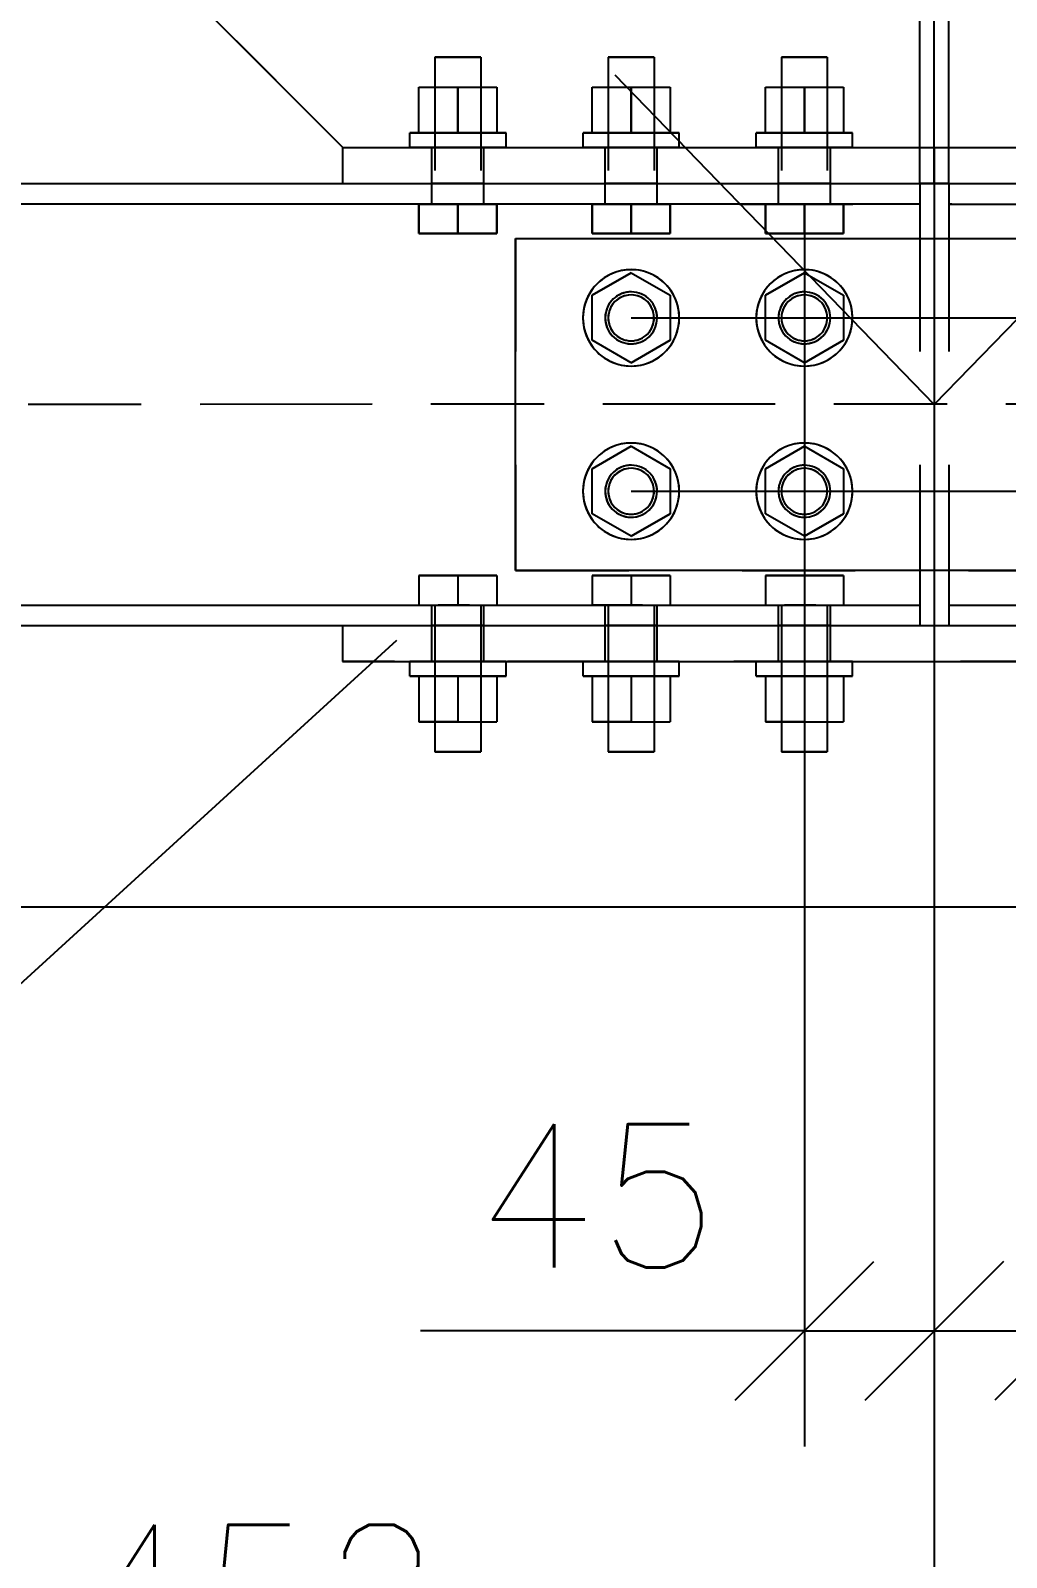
# Model space of a CAD drawing. Header units: millimetres. Extents: x 505 to 1346, y 20403 to 20997.
# Drawn here: x 909.18 to 926.08, y 20671.41 to 20697.84 of the extents above; entities that cross this region are included whole.
import ezdxf

# ---------------------------------------------------------------- set-up
doc = ezdxf.new("R2010")
doc.units = ezdxf.units.MM
for name, pattern in [('CENTER', [12.7, 7.9375, -1.5875, 1.5875, -1.5875]), ('DXK_LINE_DOT2', [3.9198, 1.9599, -1.9599]), ('DXK_LINE_DOT6', [6.9771, 2.979, -1.0191, 1.9599, -1.0191])]:
    doc.linetypes.add(name, pattern=pattern)
doc.styles.add('RomanS', font='ROMANS__.TTF', dxfattribs={"height": 0.2})

# ---------------------------------------------------------------- blocks, each defined once
blk = doc.blocks.new('Part-110200292-73803 - 73645')
at = {"color": 7, "linetype": 'DXK_LINE_DOT2'}
for p, q in [((917.578, 20694.239), (917.578, 20694.239)), ((917.578, 20694.239), (917.578, 20688.489)), ((917.578, 20694.239), (932.078, 20694.239)), ((932.078, 20694.239), (932.078, 20694.239)), ((932.078, 20688.489), (932.078, 20694.239)), ((917.578, 20688.489), (932.078, 20688.489))]:
    blk.add_line(p, q, dxfattribs=at)
blk = doc.blocks.new('Part-110200292-73651 - 73645')
at = {"color": 3, "linetype": 'Continuous'}
for p, q in [((925.078, 20695.189), (925.078, 20694.239)), ((925.078, 20695.189), (944.478, 20695.189)), ((925.078, 20694.834), (944.728, 20694.834)), ((925.078, 20688.489), (925.078, 20687.539)), ((925.078, 20687.894), (944.478, 20687.894)), ((925.078, 20687.539), (925.078, 20687.539)), ((925.078, 20687.539), (944.228, 20687.539))]:
    blk.add_line(p, q, dxfattribs=at)
at = {"color": 7, "linetype": 'DXK_LINE_DOT2'}
for p, q in [((925.078, 20695.189), (944.478, 20695.189)), ((925.078, 20694.834), (943.879, 20694.835)), ((944.728, 20694.834), (925.078, 20694.834)), ((925.078, 20694.834), (925.078, 20694.834)), ((925.078, 20694.239), (925.078, 20688.489)), ((925.078, 20687.894), (943.879, 20687.894)), ((925.078, 20687.539), (944.228, 20687.539))]:
    blk.add_line(p, q, dxfattribs=at)
blk = doc.blocks.new('Part-110200292-73652 - 73645')
at = {"color": 7, "linetype": 'CENTER'}
blk.add_line((924.828, 20691.365), (902.228, 20714.665), dxfattribs=at)
at = {"color": 7, "linetype": 'DXK_LINE_DOT2'}
for p in [(912.037, 20702.272), (918.657, 20700.007)]:
    blk.add_line(p, (916.378, 20697.796), dxfattribs=at)
blk = doc.blocks.new('Bolt-110200292-73805 - 73645')
at = {"color": 3, "linetype": 'Continuous'}
for p, q in [((918.904, 20693.254), (919.578, 20693.643)), ((919.578, 20693.643), (918.904, 20693.254)), ((919.578, 20693.643), (920.253, 20693.254)), ((919.578, 20693.643), (919.578, 20693.643)), ((919.578, 20693.643), (920.253, 20693.254)), ((921.904, 20693.254), (922.578, 20693.643)), ((922.578, 20693.643), (921.904, 20693.254)), ((922.578, 20693.643), (923.253, 20693.254)), ((922.578, 20693.643), (922.578, 20693.643)), ((922.578, 20693.643), (923.253, 20693.254)), ((918.904, 20692.475), (918.904, 20693.254)), ((920.253, 20693.254), (920.253, 20692.475)), ((921.904, 20692.475), (921.904, 20693.254)), ((923.253, 20693.254), (923.253, 20692.475)), ((919.578, 20692.086), (918.904, 20692.475)), ((919.578, 20692.086), (918.904, 20692.475)), ((920.253, 20692.475), (919.578, 20692.086)), ((919.578, 20692.086), (920.253, 20692.475)), ((922.578, 20692.086), (921.904, 20692.475)), ((922.578, 20692.086), (921.904, 20692.475)), ((923.253, 20692.475), (922.578, 20692.086)), ((922.578, 20692.086), (923.253, 20692.475)), ((919.578, 20692.086), (919.578, 20692.086)), ((922.578, 20692.086), (922.578, 20692.086)), ((918.904, 20690.254), (919.578, 20690.643)), ((919.578, 20690.643), (918.904, 20690.254)), ((919.578, 20690.643), (920.253, 20690.254)), ((919.578, 20690.643), (919.578, 20690.643)), ((919.578, 20690.643), (920.253, 20690.254)), ((921.904, 20690.254), (922.578, 20690.643)), ((922.578, 20690.643), (921.904, 20690.254)), ((922.578, 20690.643), (923.253, 20690.254)), ((922.578, 20690.643), (922.578, 20690.643)), ((922.578, 20690.643), (923.253, 20690.254)), ((918.904, 20689.475), (918.904, 20690.254)), ((920.253, 20690.254), (920.253, 20689.475)), ((921.904, 20689.475), (921.904, 20690.254)), ((923.253, 20690.254), (923.253, 20689.475)), ((919.578, 20689.086), (918.904, 20689.475)), ((919.578, 20689.086), (918.904, 20689.475)), ((920.253, 20689.475), (919.578, 20689.086)), ((919.578, 20689.086), (920.253, 20689.475)), ((922.578, 20689.086), (921.904, 20689.475)), ((922.578, 20689.086), (921.904, 20689.475)), ((923.253, 20689.475), (922.578, 20689.086)), ((922.578, 20689.086), (923.253, 20689.475)), ((919.578, 20689.086), (919.578, 20689.086)), ((922.578, 20689.086), (922.578, 20689.086))]:
    blk.add_line(p, q, dxfattribs=at)
at = {"color": 3, "linetype": 'DXK_LINE_DOT2'}
for p, q in [((918.904, 20693.254), (919.578, 20693.643)), ((919.578, 20693.643), (920.253, 20693.254)), ((919.578, 20693.643), (919.578, 20693.643)), ((921.904, 20693.254), (922.578, 20693.643)), ((922.578, 20693.643), (923.253, 20693.254)), ((922.578, 20693.643), (922.578, 20693.643)), ((918.904, 20692.475), (918.904, 20693.254)), ((920.253, 20693.254), (920.253, 20692.475)), ((921.904, 20692.475), (921.904, 20693.254)), ((923.253, 20693.254), (923.253, 20692.475)), ((919.578, 20692.085), (918.904, 20692.475)), ((920.253, 20692.475), (919.578, 20692.085)), ((922.578, 20692.085), (921.904, 20692.475)), ((923.253, 20692.475), (922.578, 20692.085)), ((919.578, 20692.085), (919.578, 20692.085)), ((922.578, 20692.085), (922.578, 20692.085)), ((918.904, 20690.254), (919.578, 20690.643)), ((919.578, 20690.643), (920.253, 20690.254)), ((919.578, 20690.643), (919.578, 20690.643)), ((921.904, 20690.254), (922.578, 20690.643)), ((922.578, 20690.643), (923.253, 20690.254)), ((922.578, 20690.643), (922.578, 20690.643)), ((918.904, 20689.475), (918.904, 20690.254)), ((920.253, 20690.254), (920.253, 20689.475)), ((921.904, 20689.475), (921.904, 20690.254)), ((923.253, 20690.254), (923.253, 20689.475)), ((919.578, 20689.085), (918.904, 20689.475)), ((920.253, 20689.475), (919.578, 20689.085)), ((922.578, 20689.085), (921.904, 20689.475)), ((923.253, 20689.475), (922.578, 20689.085)), ((919.578, 20689.085), (919.578, 20689.085)), ((922.578, 20689.085), (922.578, 20689.085))]:
    blk.add_line(p, q, dxfattribs=at)
at = {"color": 3, "linetype": 'Continuous'}
for centre, radius, start, end in [((919.578, 20692.864), 0.834, 90, 270), ((919.578, 20692.864), 0.834, 300, 120), ((919.578, 20692.864), 0.834, 270, 90), ((922.578, 20692.864), 0.834, 90, 270), ((922.578, 20692.864), 0.834, 300, 120), ((922.578, 20692.864), 0.834, 270, 90), ((919.578, 20692.864), 0.834, 120, 300), ((922.578, 20692.864), 0.834, 120, 300), ((919.578, 20692.864), 0.45, 360, 180), ((919.578, 20692.864), 0.397, 120, 300), ((919.578, 20692.864), 0.397, 300, 120), ((922.578, 20692.864), 0.45, 360, 180), ((922.578, 20692.864), 0.397, 120, 300), ((922.578, 20692.864), 0.397, 300, 120), ((919.578, 20692.864), 0.45, 180, 360), ((922.578, 20692.864), 0.45, 180, 360), ((919.578, 20689.864), 0.834, 90, 270), ((919.578, 20689.864), 0.834, 300, 120), ((919.578, 20689.864), 0.834, 270, 90), ((922.578, 20689.864), 0.834, 90, 270), ((922.578, 20689.864), 0.834, 300, 120), ((922.578, 20689.864), 0.834, 270, 90), ((919.578, 20689.864), 0.834, 120, 300), ((922.578, 20689.864), 0.834, 120, 300), ((919.578, 20689.864), 0.45, 0, 180), ((919.578, 20689.864), 0.397, 120, 300), ((919.578, 20689.864), 0.397, 300, 120), ((922.578, 20689.864), 0.45, 0, 180), ((922.578, 20689.864), 0.397, 120, 300), ((922.578, 20689.864), 0.397, 300, 120), ((919.578, 20689.864), 0.45, 180, 0), ((922.578, 20689.864), 0.45, 180, 0)]:
    blk.add_arc(centre, radius, start, end, dxfattribs=at)
at = {"color": 3, "linetype": 'DXK_LINE_DOT2'}
for centre, radius, start, end in [((919.578, 20692.864), 0.45, 342, 162), ((919.578, 20692.864), 0.397, 90, 270), ((919.578, 20692.864), 0.397, 270, 90), ((922.578, 20692.864), 0.45, 342, 162), ((922.578, 20692.864), 0.397, 90, 270), ((922.578, 20692.864), 0.397, 270, 90), ((919.578, 20692.864), 0.45, 162, 342), ((922.578, 20692.864), 0.45, 162, 342), ((919.578, 20689.864), 0.45, 342, 162), ((919.578, 20689.864), 0.397, 90, 270), ((919.578, 20689.864), 0.397, 270, 90), ((922.578, 20689.864), 0.45, 342, 162), ((922.578, 20689.864), 0.397, 90, 270), ((922.578, 20689.864), 0.397, 270, 90), ((919.578, 20689.864), 0.45, 162, 342), ((922.578, 20689.864), 0.45, 162, 342)]:
    blk.add_arc(centre, radius, start, end, dxfattribs=at)
blk = doc.blocks.new('Part-110200292-73804 - 73645')
at = {"color": 3, "linetype": 'Continuous'}
for p, q in [((917.578, 20694.239), (917.578, 20694.239)), ((917.578, 20688.489), (917.578, 20694.239)), ((917.578, 20694.239), (932.078, 20694.239)), ((932.078, 20694.239), (932.078, 20694.239)), ((932.078, 20688.489), (932.078, 20694.239)), ((917.578, 20688.489), (917.578, 20688.489)), ((932.078, 20688.489), (917.578, 20688.489)), ((932.078, 20688.489), (932.078, 20688.489))]:
    blk.add_line(p, q, dxfattribs=at)
blk = doc.blocks.new('Bolt-110200292-73795 - 73645')
at = {"color": 3, "linetype": 'DXK_LINE_DOT2'}
for p, q in [((916.578, 20688.404), (915.904, 20688.404)), ((915.904, 20688.404), (915.904, 20688.404)), ((915.904, 20688.404), (916.578, 20688.404)), ((915.904, 20688.404), (915.904, 20687.894)), ((916.578, 20688.404), (917.253, 20688.404)), ((917.253, 20688.404), (916.578, 20688.404)), ((916.578, 20688.404), (916.578, 20687.894)), ((917.253, 20688.404), (917.253, 20688.404)), ((917.253, 20688.404), (917.253, 20687.894)), ((919.578, 20688.404), (918.904, 20688.404)), ((918.904, 20688.404), (918.904, 20688.404)), ((918.904, 20688.404), (919.578, 20688.404)), ((918.904, 20688.404), (918.904, 20687.894)), ((919.578, 20688.404), (920.253, 20688.404)), ((920.253, 20688.404), (919.578, 20688.404)), ((919.578, 20688.404), (919.578, 20687.894)), ((920.253, 20688.404), (920.253, 20688.404)), ((920.253, 20688.404), (920.253, 20687.894)), ((922.578, 20688.404), (921.904, 20688.404)), ((921.904, 20688.404), (921.904, 20688.404)), ((921.904, 20688.404), (922.578, 20688.404)), ((921.904, 20688.404), (921.904, 20687.894)), ((922.578, 20688.404), (923.253, 20688.404)), ((923.253, 20688.404), (922.578, 20688.404)), ((922.578, 20688.404), (922.578, 20687.894)), ((923.253, 20688.404), (923.253, 20688.404)), ((923.253, 20688.404), (923.253, 20687.894)), ((915.904, 20687.894), (916.578, 20687.894)), ((915.904, 20687.894), (916.578, 20687.894)), ((916.128, 20687.539), (916.128, 20687.894)), ((916.181, 20687.894), (916.181, 20686.914)), ((916.181, 20687.894), (916.235, 20687.894)), ((916.777, 20687.894), (916.235, 20687.894)), ((916.235, 20687.894), (916.777, 20687.894)), ((916.578, 20687.894), (917.253, 20687.894)), ((916.578, 20687.894), (917.253, 20687.894)), ((916.777, 20687.894), (916.975, 20687.894)), ((916.777, 20687.894), (916.922, 20687.894)), ((916.975, 20687.894), (916.975, 20686.914)), ((917.028, 20687.539), (917.028, 20687.894)), ((918.904, 20687.894), (919.578, 20687.894)), ((918.904, 20687.894), (919.578, 20687.894)), ((919.128, 20687.539), (919.128, 20687.894)), ((919.181, 20687.894), (919.181, 20686.914)), ((919.181, 20687.894), (919.235, 20687.894)), ((919.777, 20687.894), (919.235, 20687.894)), ((919.235, 20687.894), (919.777, 20687.894)), ((919.578, 20687.894), (920.253, 20687.894)), ((919.578, 20687.894), (920.253, 20687.894)), ((919.777, 20687.894), (919.975, 20687.894)), ((919.777, 20687.894), (919.922, 20687.894)), ((919.975, 20687.894), (919.975, 20686.914)), ((920.028, 20687.539), (920.028, 20687.894)), ((921.904, 20687.894), (922.578, 20687.894)), ((921.904, 20687.894), (922.578, 20687.894)), ((922.128, 20687.539), (922.128, 20687.894)), ((922.181, 20687.894), (922.181, 20686.914)), ((922.181, 20687.894), (922.235, 20687.894)), ((922.777, 20687.894), (922.235, 20687.894)), ((922.235, 20687.894), (922.777, 20687.894)), ((922.578, 20687.894), (923.253, 20687.894)), ((922.578, 20687.894), (923.253, 20687.894)), ((922.777, 20687.894), (922.975, 20687.894)), ((922.777, 20687.894), (922.922, 20687.894)), ((922.975, 20687.894), (922.975, 20686.914)), ((923.028, 20687.539), (923.028, 20687.894)), ((916.128, 20686.914), (916.128, 20687.539)), ((917.028, 20686.914), (917.028, 20687.539)), ((919.128, 20686.914), (919.128, 20687.539)), ((920.028, 20686.914), (920.028, 20687.539)), ((922.128, 20686.914), (922.128, 20687.539)), ((923.028, 20686.914), (923.028, 20687.539)), ((915.857, 20686.914), (915.745, 20686.914)), ((915.745, 20686.914), (915.857, 20686.914)), ((916.162, 20686.914), (915.857, 20686.914)), ((915.857, 20686.914), (916.162, 20686.914)), ((916.128, 20686.914), (916.15, 20686.914)), ((916.15, 20686.914), (916.128, 20686.914)), ((916.15, 20686.914), (917.028, 20686.914)), ((916.578, 20686.914), (916.162, 20686.914)), ((916.162, 20686.914), (916.578, 20686.914)), ((916.578, 20686.914), (916.995, 20686.914)), ((916.995, 20686.914), (916.578, 20686.914)), ((916.995, 20686.914), (917.3, 20686.914)), ((917.3, 20686.914), (916.995, 20686.914)), ((917.3, 20686.914), (917.412, 20686.914)), ((917.412, 20686.914), (917.3, 20686.914)), ((918.857, 20686.914), (918.745, 20686.914)), ((918.745, 20686.914), (918.857, 20686.914)), ((919.162, 20686.914), (918.857, 20686.914)), ((918.857, 20686.914), (919.162, 20686.914)), ((919.128, 20686.914), (919.15, 20686.914)), ((919.15, 20686.914), (919.128, 20686.914)), ((919.15, 20686.914), (920.028, 20686.914)), ((919.578, 20686.914), (919.162, 20686.914)), ((919.162, 20686.914), (919.578, 20686.914)), ((919.578, 20686.914), (919.995, 20686.914)), ((919.995, 20686.914), (919.578, 20686.914)), ((919.995, 20686.914), (920.3, 20686.914)), ((920.3, 20686.914), (919.995, 20686.914)), ((920.3, 20686.914), (920.412, 20686.914)), ((920.412, 20686.914), (920.3, 20686.914)), ((921.857, 20686.914), (921.745, 20686.914)), ((921.745, 20686.914), (921.857, 20686.914)), ((922.162, 20686.914), (921.857, 20686.914)), ((921.857, 20686.914), (922.162, 20686.914)), ((922.128, 20686.914), (922.15, 20686.914)), ((922.15, 20686.914), (922.128, 20686.914)), ((922.15, 20686.914), (923.028, 20686.914)), ((922.578, 20686.914), (922.162, 20686.914)), ((922.578, 20686.914), (922.995, 20686.914)), ((922.995, 20686.914), (922.578, 20686.914)), ((922.995, 20686.914), (923.3, 20686.914)), ((923.3, 20686.914), (922.995, 20686.914)), ((923.3, 20686.914), (923.412, 20686.914)), ((923.412, 20686.914), (923.3, 20686.914)), ((916.578, 20685.87), (916.578, 20685.87)), ((919.578, 20685.87), (919.578, 20685.87)), ((922.578, 20685.87), (922.578, 20685.87))]:
    blk.add_line(p, q, dxfattribs=at)
at = {"color": 3, "linetype": 'Continuous'}
for p, q in [((915.745, 20686.664), (915.745, 20686.914)), ((916.181, 20686.914), (916.181, 20685.354)), ((916.975, 20686.914), (916.975, 20685.354)), ((917.412, 20686.664), (917.412, 20686.914)), ((918.745, 20686.664), (918.745, 20686.914)), ((919.181, 20686.914), (919.181, 20685.354)), ((919.975, 20686.914), (919.975, 20685.354)), ((920.412, 20686.664), (920.412, 20686.914)), ((921.745, 20686.664), (921.745, 20686.914)), ((922.181, 20686.914), (922.181, 20685.354)), ((922.975, 20686.914), (922.975, 20685.354)), ((923.412, 20686.664), (923.412, 20686.914)), ((915.857, 20686.664), (915.745, 20686.664)), ((915.745, 20686.664), (915.857, 20686.664)), ((916.162, 20686.664), (915.857, 20686.664)), ((915.857, 20686.664), (916.162, 20686.664)), ((916.578, 20686.664), (915.904, 20686.664)), ((915.904, 20686.664), (915.904, 20686.664)), ((915.904, 20686.664), (916.578, 20686.664)), ((915.904, 20686.664), (915.904, 20685.87)), ((916.578, 20686.664), (916.162, 20686.664)), ((916.162, 20686.664), (916.578, 20686.664)), ((916.578, 20686.664), (917.253, 20686.664)), ((917.253, 20686.664), (916.578, 20686.664)), ((916.578, 20686.664), (916.578, 20685.87)), ((916.995, 20686.664), (916.578, 20686.664)), ((916.578, 20686.664), (916.995, 20686.664)), ((916.995, 20686.664), (917.3, 20686.664)), ((917.3, 20686.664), (916.995, 20686.664)), ((917.253, 20686.664), (917.253, 20686.664)), ((917.253, 20686.664), (917.253, 20685.87)), ((917.3, 20686.664), (917.412, 20686.664)), ((917.412, 20686.664), (917.3, 20686.664)), ((918.857, 20686.664), (918.745, 20686.664)), ((918.745, 20686.664), (918.857, 20686.664)), ((919.162, 20686.664), (918.857, 20686.664)), ((918.857, 20686.664), (919.162, 20686.664)), ((919.578, 20686.664), (918.904, 20686.664)), ((918.904, 20686.664), (918.904, 20686.664)), ((918.904, 20686.664), (919.578, 20686.664)), ((918.904, 20686.664), (918.904, 20685.87)), ((919.578, 20686.664), (919.162, 20686.664)), ((919.162, 20686.664), (919.578, 20686.664)), ((919.578, 20686.664), (920.253, 20686.664)), ((920.253, 20686.664), (919.578, 20686.664)), ((919.578, 20686.664), (919.578, 20685.87)), ((919.995, 20686.664), (919.578, 20686.664)), ((919.578, 20686.664), (919.995, 20686.664)), ((919.995, 20686.664), (920.3, 20686.664)), ((920.3, 20686.664), (919.995, 20686.664)), ((920.253, 20686.664), (920.253, 20686.664)), ((920.253, 20686.664), (920.253, 20685.87)), ((920.3, 20686.664), (920.412, 20686.664)), ((920.412, 20686.664), (920.3, 20686.664)), ((921.857, 20686.664), (921.745, 20686.664)), ((921.745, 20686.664), (921.857, 20686.664)), ((922.162, 20686.664), (921.857, 20686.664)), ((921.857, 20686.664), (922.162, 20686.664)), ((922.578, 20686.664), (921.904, 20686.664)), ((921.904, 20686.664), (921.904, 20686.664)), ((921.904, 20686.664), (922.578, 20686.664)), ((921.904, 20686.664), (921.904, 20685.87)), ((922.578, 20686.664), (922.162, 20686.664)), ((922.162, 20686.664), (922.578, 20686.664)), ((922.578, 20686.664), (923.253, 20686.664)), ((923.253, 20686.664), (922.578, 20686.664)), ((922.578, 20686.664), (922.578, 20685.87)), ((922.995, 20686.664), (922.578, 20686.664)), ((922.578, 20686.664), (922.995, 20686.664)), ((922.995, 20686.664), (923.3, 20686.664)), ((923.3, 20686.664), (922.995, 20686.664)), ((923.253, 20686.664), (923.253, 20686.664)), ((923.253, 20686.664), (923.253, 20685.87)), ((923.3, 20686.664), (923.412, 20686.664)), ((923.412, 20686.664), (923.3, 20686.664)), ((915.904, 20685.87), (916.578, 20685.87)), ((916.578, 20685.87), (915.904, 20685.87)), ((916.578, 20685.87), (917.253, 20685.87)), ((916.578, 20685.87), (917.253, 20685.87)), ((918.904, 20685.87), (919.578, 20685.87)), ((919.578, 20685.87), (918.904, 20685.87)), ((919.578, 20685.87), (920.253, 20685.87)), ((919.578, 20685.87), (920.253, 20685.87)), ((921.904, 20685.87), (922.578, 20685.87)), ((922.578, 20685.87), (921.904, 20685.87)), ((922.578, 20685.87), (923.253, 20685.87)), ((922.578, 20685.87), (923.253, 20685.87)), ((916.38, 20685.354), (916.181, 20685.354)), ((916.181, 20685.354), (916.235, 20685.354)), ((916.235, 20685.354), (916.777, 20685.354)), ((916.922, 20685.354), (916.38, 20685.354)), ((916.777, 20685.354), (916.975, 20685.354)), ((916.975, 20685.354), (916.922, 20685.354)), ((919.38, 20685.354), (919.181, 20685.354)), ((919.181, 20685.354), (919.235, 20685.354)), ((919.235, 20685.354), (919.777, 20685.354)), ((919.922, 20685.354), (919.38, 20685.354)), ((919.777, 20685.354), (919.975, 20685.354)), ((919.975, 20685.354), (919.922, 20685.354)), ((922.38, 20685.354), (922.181, 20685.354)), ((922.181, 20685.354), (922.235, 20685.354)), ((922.235, 20685.354), (922.777, 20685.354)), ((922.922, 20685.354), (922.38, 20685.354)), ((922.777, 20685.354), (922.975, 20685.354)), ((922.975, 20685.354), (922.922, 20685.354))]:
    blk.add_line(p, q, dxfattribs=at)
blk = doc.blocks.new('Part-110200292-73794 - 73645')
at = {"color": 3, "linetype": 'Continuous'}
for p, q in [((914.578, 20695.814), (914.578, 20695.189)), ((914.578, 20695.814), (935.078, 20695.814)), ((914.578, 20695.189), (935.078, 20695.189))]:
    blk.add_line(p, q, dxfattribs=at)
at = {"color": 7, "linetype": 'DXK_LINE_DOT2'}
for p, q in [((914.587, 20695.814), (914.578, 20695.814)), ((925.078, 20695.189), (924.578, 20695.189))]:
    blk.add_line(p, q, dxfattribs=at)
blk = doc.blocks.new('Bolt-110200292-73801 - 73645')
at = {"color": 3, "linetype": 'Continuous'}
for p, q in [((916.181, 20697.374), (916.181, 20695.814)), ((916.38, 20697.374), (916.181, 20697.374)), ((916.181, 20697.374), (916.235, 20697.374)), ((916.235, 20697.374), (916.777, 20697.374)), ((916.922, 20697.374), (916.38, 20697.374)), ((916.777, 20697.374), (916.975, 20697.374)), ((916.975, 20697.374), (916.922, 20697.374)), ((916.975, 20697.374), (916.975, 20695.814)), ((919.181, 20697.374), (919.181, 20695.814)), ((919.38, 20697.374), (919.181, 20697.374)), ((919.181, 20697.374), (919.235, 20697.374)), ((919.235, 20697.374), (919.777, 20697.374)), ((919.922, 20697.374), (919.38, 20697.374)), ((919.777, 20697.374), (919.975, 20697.374)), ((919.975, 20697.374), (919.922, 20697.374)), ((919.975, 20697.374), (919.975, 20695.814)), ((922.181, 20697.374), (922.181, 20695.814)), ((922.38, 20697.374), (922.181, 20697.374)), ((922.181, 20697.374), (922.235, 20697.374)), ((922.235, 20697.374), (922.777, 20697.374)), ((922.922, 20697.374), (922.38, 20697.374)), ((922.777, 20697.374), (922.975, 20697.374)), ((922.975, 20697.374), (922.922, 20697.374)), ((922.975, 20697.374), (922.975, 20695.814)), ((915.904, 20696.064), (915.904, 20696.858)), ((915.904, 20696.858), (916.578, 20696.858)), ((915.904, 20696.858), (916.578, 20696.858)), ((916.578, 20696.064), (916.578, 20696.858)), ((916.578, 20696.858), (917.253, 20696.858)), ((916.578, 20696.858), (917.253, 20696.858)), ((917.253, 20696.858), (917.253, 20696.064)), ((918.904, 20696.064), (918.904, 20696.858)), ((918.904, 20696.858), (919.578, 20696.858)), ((918.904, 20696.858), (919.578, 20696.858)), ((919.578, 20696.064), (919.578, 20696.858)), ((919.578, 20696.858), (920.253, 20696.858)), ((919.578, 20696.858), (920.253, 20696.858)), ((920.253, 20696.858), (920.253, 20696.064)), ((921.904, 20696.064), (921.904, 20696.858)), ((921.904, 20696.858), (922.578, 20696.858)), ((921.904, 20696.858), (922.578, 20696.858)), ((922.578, 20696.064), (922.578, 20696.858)), ((922.578, 20696.858), (923.253, 20696.858)), ((922.578, 20696.858), (923.253, 20696.858)), ((923.253, 20696.858), (923.253, 20696.064)), ((915.745, 20695.814), (915.745, 20696.064)), ((915.857, 20696.064), (915.745, 20696.064)), ((915.745, 20696.064), (915.857, 20696.064)), ((916.162, 20696.064), (915.857, 20696.064)), ((915.857, 20696.064), (916.162, 20696.064)), ((916.578, 20696.064), (915.904, 20696.064)), ((915.904, 20696.064), (915.904, 20696.064)), ((915.904, 20696.064), (916.578, 20696.064)), ((916.578, 20696.064), (916.162, 20696.064)), ((916.162, 20696.064), (916.578, 20696.064)), ((916.578, 20696.064), (917.253, 20696.064)), ((917.253, 20696.064), (916.578, 20696.064)), ((916.995, 20696.064), (916.578, 20696.064)), ((916.578, 20696.064), (916.995, 20696.064)), ((916.995, 20696.064), (917.3, 20696.064)), ((917.3, 20696.064), (916.995, 20696.064)), ((917.253, 20696.064), (917.253, 20696.064)), ((917.3, 20696.064), (917.412, 20696.064)), ((917.412, 20696.064), (917.3, 20696.064)), ((917.412, 20695.814), (917.412, 20696.064)), ((918.745, 20695.814), (918.745, 20696.064)), ((918.857, 20696.064), (918.745, 20696.064)), ((918.745, 20696.064), (918.857, 20696.064)), ((919.162, 20696.064), (918.857, 20696.064)), ((918.857, 20696.064), (919.162, 20696.064)), ((919.578, 20696.064), (918.904, 20696.064)), ((918.904, 20696.064), (918.904, 20696.064)), ((918.904, 20696.064), (919.578, 20696.064)), ((919.578, 20696.064), (919.162, 20696.064)), ((919.162, 20696.064), (919.578, 20696.064)), ((919.578, 20696.064), (920.253, 20696.064)), ((920.253, 20696.064), (919.578, 20696.064)), ((919.995, 20696.064), (919.578, 20696.064)), ((919.578, 20696.064), (919.995, 20696.064)), ((919.995, 20696.064), (920.3, 20696.064)), ((920.3, 20696.064), (919.995, 20696.064)), ((920.253, 20696.064), (920.253, 20696.064)), ((920.3, 20696.064), (920.412, 20696.064)), ((920.412, 20696.064), (920.3, 20696.064)), ((920.412, 20695.814), (920.412, 20696.064)), ((921.745, 20695.814), (921.745, 20696.064)), ((921.857, 20696.064), (921.745, 20696.064)), ((921.745, 20696.064), (921.857, 20696.064)), ((922.162, 20696.064), (921.857, 20696.064)), ((921.857, 20696.064), (922.162, 20696.064)), ((922.578, 20696.064), (921.904, 20696.064)), ((921.904, 20696.064), (921.904, 20696.064)), ((921.904, 20696.064), (922.578, 20696.064)), ((922.578, 20696.064), (922.162, 20696.064)), ((922.162, 20696.064), (922.578, 20696.064)), ((922.578, 20696.064), (923.253, 20696.064)), ((923.253, 20696.064), (922.578, 20696.064)), ((922.995, 20696.064), (922.578, 20696.064)), ((922.578, 20696.064), (922.995, 20696.064)), ((922.995, 20696.064), (923.3, 20696.064)), ((923.3, 20696.064), (922.995, 20696.064)), ((923.253, 20696.064), (923.253, 20696.064)), ((923.3, 20696.064), (923.412, 20696.064)), ((923.412, 20696.064), (923.3, 20696.064)), ((923.412, 20695.814), (923.412, 20696.064)), ((915.904, 20694.834), (915.904, 20694.324)), ((916.578, 20694.324), (916.578, 20694.834)), ((917.253, 20694.324), (917.253, 20694.834)), ((918.904, 20694.834), (918.904, 20694.324)), ((919.578, 20694.324), (919.578, 20694.834)), ((920.253, 20694.324), (920.253, 20694.834)), ((921.904, 20694.834), (921.904, 20694.324)), ((922.578, 20694.324), (922.578, 20694.834)), ((923.253, 20694.324), (923.253, 20694.834)), ((916.578, 20694.324), (915.904, 20694.324)), ((915.904, 20694.324), (915.904, 20694.324)), ((915.904, 20694.324), (916.578, 20694.324)), ((916.578, 20694.324), (917.253, 20694.324)), ((917.253, 20694.324), (916.578, 20694.324)), ((917.253, 20694.324), (917.253, 20694.324)), ((919.578, 20694.324), (918.904, 20694.324)), ((918.904, 20694.324), (918.904, 20694.324)), ((918.904, 20694.324), (919.578, 20694.324)), ((919.578, 20694.324), (920.253, 20694.324)), ((920.253, 20694.324), (919.578, 20694.324)), ((920.253, 20694.324), (920.253, 20694.324)), ((922.578, 20694.324), (921.904, 20694.324)), ((921.904, 20694.324), (921.904, 20694.324)), ((921.904, 20694.324), (922.578, 20694.324)), ((922.578, 20694.324), (923.253, 20694.324)), ((923.253, 20694.324), (922.578, 20694.324)), ((923.253, 20694.324), (923.253, 20694.324))]:
    blk.add_line(p, q, dxfattribs=at)
at = {"color": 3, "linetype": 'DXK_LINE_DOT2'}
for p, q in [((916.578, 20696.064), (916.578, 20696.064)), ((919.578, 20696.064), (919.578, 20696.064)), ((922.578, 20696.064), (922.578, 20696.064)), ((916.162, 20695.814), (916.578, 20695.814)), ((916.995, 20695.814), (916.578, 20695.814)), ((917.3, 20695.814), (916.995, 20695.814)), ((919.162, 20695.814), (918.857, 20695.814)), ((919.162, 20695.814), (919.578, 20695.814)), ((919.995, 20695.814), (919.578, 20695.814)), ((919.995, 20695.814), (920.3, 20695.814)), ((922.162, 20695.814), (922.578, 20695.814)), ((923.3, 20695.814), (922.995, 20695.814)), ((917.028, 20695.189), (916.128, 20695.189)), ((920.028, 20695.189), (919.128, 20695.189)), ((923.028, 20695.189), (922.128, 20695.189)), ((916.578, 20694.834), (915.904, 20694.834)), ((915.904, 20694.834), (916.235, 20694.834)), ((916.181, 20694.834), (916.235, 20694.834)), ((916.777, 20694.834), (916.975, 20694.834)), ((919.578, 20694.834), (918.904, 20694.834)), ((919.578, 20694.834), (920.253, 20694.834)), ((919.777, 20694.834), (919.975, 20694.834)), ((919.777, 20694.834), (919.922, 20694.834)), ((922.578, 20694.834), (923.253, 20694.834)), ((923.253, 20694.834), (922.578, 20694.834)), ((922.777, 20694.834), (922.922, 20694.834)), ((916.578, 20694.324), (916.578, 20694.324)), ((919.578, 20694.324), (919.578, 20694.324)), ((922.578, 20694.324), (922.578, 20694.324))]:
    blk.add_line(p, q, dxfattribs=at)
blk = doc.blocks.new('Part-110200292-73724 - 73645')
at = {"color": 3, "linetype": 'Continuous'}
blk.add_line((912.037, 20698.364), (914.587, 20695.814), dxfattribs=at)
at = {"color": 7, "linetype": 'DXK_LINE_DOT2'}
for p, q in [((912.037, 20698.364), (914.587, 20695.814)), ((914.587, 20695.814), (935.07, 20695.814)), ((914.587, 20695.814), (914.587, 20695.814)), ((914.587, 20695.814), (935.07, 20695.814))]:
    blk.add_line(p, q, dxfattribs=at)
blk = doc.blocks.new('Part-110200292-73726 - 73645')
at = {"color": 7, "linetype": 'CENTER'}
blk.add_line((947.428, 20714.665), (924.828, 20691.365), dxfattribs=at)
blk = doc.blocks.new('Part-110200292-73752 - 73645')
at = {"color": 3, "linetype": 'Continuous'}
for p, q in [((905.178, 20695.189), (924.578, 20695.189)), ((924.578, 20695.189), (924.578, 20695.189)), ((924.578, 20695.189), (924.578, 20694.834)), ((924.578, 20694.834), (904.928, 20694.834)), ((924.578, 20694.834), (924.578, 20694.834)), ((924.578, 20694.834), (924.578, 20694.239)), ((924.578, 20688.489), (924.578, 20687.539)), ((905.178, 20687.894), (924.578, 20687.894)), ((905.428, 20687.539), (924.578, 20687.539))]:
    blk.add_line(p, q, dxfattribs=at)
at = {"color": 7, "linetype": 'DXK_LINE_DOT2'}
for p, q in [((905.178, 20695.189), (924.578, 20695.189)), ((924.578, 20694.834), (904.928, 20694.834)), ((924.578, 20694.834), (904.928, 20694.834)), ((905.778, 20694.835), (924.578, 20694.834)), ((924.578, 20694.834), (924.578, 20694.834)), ((924.578, 20694.239), (924.578, 20688.489)), ((905.778, 20687.894), (924.578, 20687.894)), ((905.428, 20687.539), (924.578, 20687.539))]:
    blk.add_line(p, q, dxfattribs=at)
blk = doc.blocks.new('Part-110200292-73793 - 73645')
at = {"color": 3, "linetype": 'Continuous'}
for p, q in [((914.578, 20687.539), (914.578, 20686.914)), ((914.578, 20687.539), (935.078, 20687.539)), ((914.578, 20686.914), (935.078, 20686.914))]:
    blk.add_line(p, q, dxfattribs=at)
at = {"color": 7, "linetype": 'DXK_LINE_DOT2'}
for p, q in [((924.578, 20687.539), (925.078, 20687.539)), ((935.078, 20686.914), (914.578, 20686.914))]:
    blk.add_line(p, q, dxfattribs=at)
blk = doc.blocks.new('Bolt-110200292-73797 - 73645')
at = {"color": 3, "linetype": 'DXK_LINE_DOT2'}
for p, q in [((916.181, 20697.374), (916.181, 20694.834)), ((916.38, 20697.374), (916.181, 20697.374)), ((916.181, 20697.374), (916.235, 20697.374)), ((916.235, 20697.374), (916.38, 20697.374)), ((916.922, 20697.374), (916.38, 20697.374)), ((916.777, 20697.374), (916.975, 20697.374)), ((916.975, 20697.374), (916.922, 20697.374)), ((916.975, 20697.374), (916.975, 20694.834)), ((919.181, 20697.374), (919.181, 20694.834)), ((919.38, 20697.374), (919.181, 20697.374)), ((919.181, 20697.374), (919.235, 20697.374)), ((919.235, 20697.374), (919.38, 20697.374)), ((919.922, 20697.374), (919.38, 20697.374)), ((919.777, 20697.374), (919.975, 20697.374)), ((919.975, 20697.374), (919.922, 20697.374)), ((919.975, 20697.374), (919.975, 20694.834)), ((922.181, 20697.374), (922.181, 20694.834)), ((922.38, 20697.374), (922.181, 20697.374)), ((922.181, 20697.374), (922.235, 20697.374)), ((922.235, 20697.374), (922.38, 20697.374)), ((922.922, 20697.374), (922.38, 20697.374)), ((922.777, 20697.374), (922.975, 20697.374)), ((922.975, 20697.374), (922.922, 20697.374)), ((922.975, 20697.374), (922.975, 20694.834)), ((915.904, 20696.064), (915.904, 20696.858)), ((915.904, 20696.858), (916.578, 20696.858)), ((915.904, 20696.858), (916.578, 20696.858)), ((916.578, 20696.858), (916.578, 20696.064)), ((916.578, 20696.858), (917.253, 20696.858)), ((916.578, 20696.858), (917.253, 20696.858)), ((917.253, 20696.858), (917.253, 20696.064)), ((918.904, 20696.064), (918.904, 20696.858)), ((918.904, 20696.858), (919.578, 20696.858)), ((918.904, 20696.858), (919.578, 20696.858)), ((919.578, 20696.858), (919.578, 20696.064)), ((919.578, 20696.858), (920.253, 20696.858)), ((919.578, 20696.858), (920.253, 20696.858)), ((920.253, 20696.858), (920.253, 20696.064)), ((921.904, 20696.064), (921.904, 20696.858)), ((921.904, 20696.858), (922.578, 20696.858)), ((921.904, 20696.858), (922.578, 20696.858)), ((922.578, 20696.858), (922.578, 20696.064)), ((922.578, 20696.858), (923.253, 20696.858)), ((922.578, 20696.858), (923.253, 20696.858)), ((923.253, 20696.858), (923.253, 20696.064)), ((915.745, 20695.814), (915.745, 20696.064)), ((915.857, 20696.064), (915.745, 20696.064)), ((915.745, 20696.064), (915.857, 20696.064)), ((916.162, 20696.064), (915.857, 20696.064)), ((915.857, 20696.064), (916.162, 20696.064)), ((916.578, 20696.064), (915.904, 20696.064)), ((915.904, 20696.064), (915.904, 20696.064)), ((915.904, 20696.064), (916.578, 20696.064)), ((916.578, 20696.064), (916.162, 20696.064)), ((916.162, 20696.064), (916.578, 20696.064)), ((916.578, 20696.064), (917.253, 20696.064)), ((917.253, 20696.064), (916.578, 20696.064)), ((916.995, 20696.064), (916.578, 20696.064)), ((916.578, 20696.064), (916.995, 20696.064)), ((916.995, 20696.064), (917.3, 20696.064)), ((917.3, 20696.064), (916.995, 20696.064)), ((917.253, 20696.064), (917.253, 20696.064)), ((917.3, 20696.064), (917.412, 20696.064)), ((917.412, 20696.064), (917.3, 20696.064)), ((917.412, 20695.814), (917.412, 20696.064)), ((918.745, 20695.814), (918.745, 20696.064)), ((918.857, 20696.064), (918.745, 20696.064)), ((918.745, 20696.064), (918.857, 20696.064)), ((919.162, 20696.064), (918.857, 20696.064)), ((918.857, 20696.064), (919.162, 20696.064)), ((919.578, 20696.064), (918.904, 20696.064)), ((918.904, 20696.064), (918.904, 20696.064)), ((918.904, 20696.064), (919.578, 20696.064)), ((919.578, 20696.064), (919.162, 20696.064)), ((919.162, 20696.064), (919.578, 20696.064)), ((919.578, 20696.064), (920.253, 20696.064)), ((920.253, 20696.064), (919.578, 20696.064)), ((919.995, 20696.064), (919.578, 20696.064)), ((919.578, 20696.064), (919.995, 20696.064)), ((919.995, 20696.064), (920.3, 20696.064)), ((920.3, 20696.064), (919.995, 20696.064)), ((920.253, 20696.064), (920.253, 20696.064)), ((920.3, 20696.064), (920.412, 20696.064)), ((920.412, 20696.064), (920.3, 20696.064)), ((920.412, 20695.814), (920.412, 20696.064)), ((921.745, 20695.814), (921.745, 20696.064)), ((921.857, 20696.064), (921.745, 20696.064)), ((921.745, 20696.064), (921.857, 20696.064)), ((922.162, 20696.064), (921.857, 20696.064)), ((921.857, 20696.064), (922.162, 20696.064)), ((922.578, 20696.064), (921.904, 20696.064)), ((921.904, 20696.064), (921.904, 20696.064)), ((921.904, 20696.064), (922.578, 20696.064)), ((922.578, 20696.064), (922.162, 20696.064)), ((922.162, 20696.064), (922.578, 20696.064)), ((922.578, 20696.064), (923.253, 20696.064)), ((923.253, 20696.064), (922.578, 20696.064)), ((922.995, 20696.064), (922.578, 20696.064)), ((922.578, 20696.064), (922.995, 20696.064)), ((922.995, 20696.064), (923.3, 20696.064)), ((923.3, 20696.064), (922.995, 20696.064)), ((923.253, 20696.064), (923.253, 20696.064)), ((923.3, 20696.064), (923.412, 20696.064)), ((923.412, 20696.064), (923.3, 20696.064)), ((923.412, 20695.814), (923.412, 20696.064)), ((915.857, 20695.814), (915.745, 20695.814)), ((915.745, 20695.814), (915.857, 20695.814)), ((916.162, 20695.814), (915.857, 20695.814)), ((915.857, 20695.814), (916.162, 20695.814)), ((916.128, 20695.189), (916.128, 20695.814)), ((916.128, 20695.814), (916.15, 20695.814)), ((916.578, 20695.814), (916.162, 20695.814)), ((916.578, 20695.814), (916.995, 20695.814)), ((916.995, 20695.814), (917.3, 20695.814)), ((917.3, 20695.814), (916.995, 20695.814)), ((917.028, 20695.189), (917.028, 20695.814)), ((917.3, 20695.814), (917.412, 20695.814)), ((917.412, 20695.814), (917.3, 20695.814)), ((918.857, 20695.814), (918.745, 20695.814)), ((918.745, 20695.814), (918.857, 20695.814)), ((919.162, 20695.814), (918.857, 20695.814)), ((918.857, 20695.814), (919.162, 20695.814)), ((919.128, 20695.189), (919.128, 20695.814)), ((919.128, 20695.814), (919.15, 20695.814)), ((919.578, 20695.814), (919.162, 20695.814)), ((919.578, 20695.814), (919.995, 20695.814)), ((919.995, 20695.814), (920.3, 20695.814)), ((920.3, 20695.814), (919.995, 20695.814)), ((920.028, 20695.189), (920.028, 20695.814)), ((920.3, 20695.814), (920.412, 20695.814)), ((920.412, 20695.814), (920.3, 20695.814)), ((921.857, 20695.814), (921.745, 20695.814)), ((921.745, 20695.814), (921.857, 20695.814)), ((922.162, 20695.814), (921.857, 20695.814)), ((921.857, 20695.814), (922.162, 20695.814)), ((922.128, 20695.189), (922.128, 20695.814)), ((922.128, 20695.814), (922.15, 20695.814)), ((922.578, 20695.814), (922.162, 20695.814)), ((922.578, 20695.814), (922.995, 20695.814)), ((922.995, 20695.814), (922.578, 20695.814)), ((922.995, 20695.814), (923.3, 20695.814)), ((923.3, 20695.814), (922.995, 20695.814)), ((923.028, 20695.189), (923.028, 20695.814)), ((923.3, 20695.814), (923.412, 20695.814)), ((923.412, 20695.814), (923.3, 20695.814)), ((916.128, 20694.834), (916.128, 20695.189)), ((917.028, 20694.834), (917.028, 20695.189)), ((919.128, 20694.834), (919.128, 20695.189)), ((920.028, 20694.834), (920.028, 20695.189)), ((922.128, 20694.834), (922.128, 20695.189)), ((923.028, 20694.834), (923.028, 20695.189)), ((915.904, 20694.324), (915.904, 20694.834)), ((915.904, 20694.834), (916.578, 20694.834)), ((917.028, 20694.834), (916.128, 20694.834)), ((916.181, 20694.834), (916.235, 20694.834)), ((916.235, 20694.834), (916.777, 20694.834)), ((916.578, 20694.834), (916.578, 20694.324)), ((916.578, 20694.834), (917.253, 20694.834)), ((916.578, 20694.834), (917.253, 20694.834)), ((916.777, 20694.834), (916.975, 20694.834)), ((916.777, 20694.834), (916.922, 20694.834)), ((917.253, 20694.834), (917.253, 20694.324)), ((918.904, 20694.324), (918.904, 20694.834)), ((918.904, 20694.834), (919.578, 20694.834)), ((918.904, 20694.834), (919.578, 20694.834)), ((920.028, 20694.834), (919.128, 20694.834)), ((919.181, 20694.834), (919.235, 20694.834)), ((919.235, 20694.834), (919.777, 20694.834)), ((919.578, 20694.834), (919.578, 20694.324)), ((919.578, 20694.834), (920.253, 20694.834)), ((919.578, 20694.834), (920.253, 20694.834)), ((919.777, 20694.834), (919.975, 20694.834)), ((920.253, 20694.834), (920.253, 20694.324)), ((921.904, 20694.324), (921.904, 20694.834)), ((921.904, 20694.834), (922.578, 20694.834)), ((921.904, 20694.834), (922.578, 20694.834)), ((923.028, 20694.834), (922.128, 20694.834)), ((922.181, 20694.834), (922.235, 20694.834)), ((922.235, 20694.834), (922.777, 20694.834)), ((922.578, 20694.834), (922.578, 20694.324)), ((922.578, 20694.834), (923.253, 20694.834)), ((922.578, 20694.834), (923.253, 20694.834)), ((922.777, 20694.834), (922.975, 20694.834)), ((923.253, 20694.834), (923.253, 20694.324)), ((916.578, 20694.324), (915.904, 20694.324)), ((915.904, 20694.324), (915.904, 20694.324)), ((915.904, 20694.324), (916.578, 20694.324)), ((916.578, 20694.324), (917.253, 20694.324)), ((917.253, 20694.324), (916.578, 20694.324)), ((917.253, 20694.324), (917.253, 20694.324)), ((919.578, 20694.324), (918.904, 20694.324)), ((918.904, 20694.324), (918.904, 20694.324)), ((918.904, 20694.324), (919.578, 20694.324)), ((919.578, 20694.324), (920.253, 20694.324)), ((920.253, 20694.324), (919.578, 20694.324)), ((920.253, 20694.324), (920.253, 20694.324)), ((922.578, 20694.324), (921.904, 20694.324)), ((921.904, 20694.324), (921.904, 20694.324)), ((921.904, 20694.324), (922.578, 20694.324)), ((922.578, 20694.324), (923.253, 20694.324)), ((923.253, 20694.324), (922.578, 20694.324)), ((923.253, 20694.324), (923.253, 20694.324))]:
    blk.add_line(p, q, dxfattribs=at)
blk = doc.blocks.new('Bolt-110200292-73799 - 73645')
at = {"color": 3, "linetype": 'Continuous'}
for p, q in [((916.578, 20688.404), (915.904, 20688.404)), ((915.904, 20688.404), (915.904, 20688.404)), ((915.904, 20688.404), (916.578, 20688.404)), ((915.904, 20688.404), (915.904, 20687.894)), ((916.578, 20688.404), (917.253, 20688.404)), ((917.253, 20688.404), (916.578, 20688.404)), ((916.578, 20688.404), (916.578, 20687.894)), ((917.253, 20688.404), (917.253, 20688.404)), ((917.253, 20688.404), (917.253, 20687.894)), ((919.578, 20688.404), (918.904, 20688.404)), ((918.904, 20688.404), (918.904, 20688.404)), ((918.904, 20688.404), (919.578, 20688.404)), ((918.904, 20688.404), (918.904, 20687.894)), ((919.578, 20688.404), (920.253, 20688.404)), ((920.253, 20688.404), (919.578, 20688.404)), ((919.578, 20688.404), (919.578, 20687.894)), ((920.253, 20688.404), (920.253, 20688.404)), ((920.253, 20688.404), (920.253, 20687.894)), ((922.578, 20688.404), (921.904, 20688.404)), ((921.904, 20688.404), (921.904, 20688.404)), ((921.904, 20688.404), (922.578, 20688.404)), ((921.904, 20688.404), (921.904, 20687.894)), ((922.578, 20688.404), (923.253, 20688.404)), ((923.253, 20688.404), (922.578, 20688.404)), ((922.578, 20688.404), (922.578, 20687.894)), ((923.253, 20688.404), (923.253, 20688.404)), ((923.253, 20688.404), (923.253, 20687.894)), ((915.745, 20686.664), (915.745, 20686.914)), ((916.181, 20686.914), (916.181, 20685.354)), ((916.975, 20686.914), (916.975, 20685.354)), ((917.412, 20686.664), (917.412, 20686.914)), ((918.745, 20686.664), (918.745, 20686.914)), ((919.181, 20686.914), (919.181, 20685.354)), ((919.975, 20686.914), (919.975, 20685.354)), ((920.412, 20686.664), (920.412, 20686.914)), ((921.745, 20686.664), (921.745, 20686.914)), ((922.181, 20686.914), (922.181, 20685.354)), ((922.975, 20686.914), (922.975, 20685.354)), ((923.412, 20686.664), (923.412, 20686.914)), ((915.857, 20686.664), (915.745, 20686.664)), ((915.745, 20686.664), (915.857, 20686.664)), ((916.162, 20686.664), (915.857, 20686.664)), ((915.857, 20686.664), (916.162, 20686.664)), ((916.578, 20686.664), (915.904, 20686.664)), ((915.904, 20686.664), (915.904, 20686.664)), ((915.904, 20686.664), (916.578, 20686.664)), ((915.904, 20686.664), (915.904, 20685.87)), ((916.578, 20686.664), (916.162, 20686.664)), ((916.162, 20686.664), (916.578, 20686.664)), ((916.578, 20686.664), (917.253, 20686.664)), ((917.253, 20686.664), (916.578, 20686.664)), ((916.578, 20686.664), (916.578, 20685.87)), ((916.995, 20686.664), (916.578, 20686.664)), ((916.578, 20686.664), (916.995, 20686.664)), ((916.995, 20686.664), (917.3, 20686.664)), ((917.3, 20686.664), (916.995, 20686.664)), ((917.253, 20686.664), (917.253, 20686.664)), ((917.253, 20686.664), (917.253, 20685.87)), ((917.3, 20686.664), (917.412, 20686.664)), ((917.412, 20686.664), (917.3, 20686.664)), ((918.857, 20686.664), (918.745, 20686.664)), ((918.745, 20686.664), (918.857, 20686.664)), ((919.162, 20686.664), (918.857, 20686.664)), ((918.857, 20686.664), (919.162, 20686.664)), ((919.578, 20686.664), (918.904, 20686.664)), ((918.904, 20686.664), (918.904, 20686.664)), ((918.904, 20686.664), (919.578, 20686.664)), ((918.904, 20686.664), (918.904, 20685.87)), ((919.578, 20686.664), (919.162, 20686.664)), ((919.162, 20686.664), (919.578, 20686.664)), ((919.578, 20686.664), (920.253, 20686.664)), ((920.253, 20686.664), (919.578, 20686.664)), ((919.578, 20686.664), (919.578, 20685.87)), ((919.995, 20686.664), (919.578, 20686.664)), ((919.578, 20686.664), (919.995, 20686.664)), ((919.995, 20686.664), (920.3, 20686.664)), ((920.3, 20686.664), (919.995, 20686.664)), ((920.253, 20686.664), (920.253, 20686.664)), ((920.253, 20686.664), (920.253, 20685.87)), ((920.3, 20686.664), (920.412, 20686.664)), ((920.412, 20686.664), (920.3, 20686.664)), ((921.857, 20686.664), (921.745, 20686.664)), ((921.745, 20686.664), (921.857, 20686.664)), ((922.162, 20686.664), (921.857, 20686.664)), ((921.857, 20686.664), (922.162, 20686.664)), ((922.578, 20686.664), (921.904, 20686.664)), ((921.904, 20686.664), (921.904, 20686.664)), ((921.904, 20686.664), (922.578, 20686.664)), ((921.904, 20686.664), (921.904, 20685.87)), ((922.578, 20686.664), (922.162, 20686.664)), ((922.162, 20686.664), (922.578, 20686.664)), ((922.578, 20686.664), (923.253, 20686.664)), ((923.253, 20686.664), (922.578, 20686.664)), ((922.578, 20686.664), (922.578, 20685.87)), ((922.995, 20686.664), (922.578, 20686.664)), ((922.578, 20686.664), (922.995, 20686.664)), ((922.995, 20686.664), (923.3, 20686.664)), ((923.3, 20686.664), (922.995, 20686.664)), ((923.253, 20686.664), (923.253, 20686.664)), ((923.253, 20686.664), (923.253, 20685.87)), ((923.3, 20686.664), (923.412, 20686.664)), ((923.412, 20686.664), (923.3, 20686.664)), ((915.904, 20685.87), (916.578, 20685.87)), ((916.578, 20685.87), (915.904, 20685.87)), ((916.578, 20685.87), (917.253, 20685.87)), ((916.578, 20685.87), (917.253, 20685.87)), ((918.904, 20685.87), (919.578, 20685.87)), ((919.578, 20685.87), (918.904, 20685.87)), ((919.578, 20685.87), (920.253, 20685.87)), ((919.578, 20685.87), (920.253, 20685.87)), ((921.904, 20685.87), (922.578, 20685.87)), ((922.578, 20685.87), (921.904, 20685.87)), ((922.578, 20685.87), (923.253, 20685.87)), ((922.578, 20685.87), (923.253, 20685.87)), ((916.38, 20685.354), (916.181, 20685.354)), ((916.181, 20685.354), (916.235, 20685.354)), ((916.235, 20685.354), (916.777, 20685.354)), ((916.922, 20685.354), (916.38, 20685.354)), ((916.777, 20685.354), (916.975, 20685.354)), ((916.975, 20685.354), (916.922, 20685.354)), ((919.38, 20685.354), (919.181, 20685.354)), ((919.181, 20685.354), (919.235, 20685.354)), ((919.235, 20685.354), (919.777, 20685.354)), ((919.922, 20685.354), (919.38, 20685.354)), ((919.777, 20685.354), (919.975, 20685.354)), ((919.975, 20685.354), (919.922, 20685.354)), ((922.38, 20685.354), (922.181, 20685.354)), ((922.181, 20685.354), (922.235, 20685.354)), ((922.235, 20685.354), (922.777, 20685.354)), ((922.922, 20685.354), (922.38, 20685.354)), ((922.777, 20685.354), (922.975, 20685.354)), ((922.975, 20685.354), (922.922, 20685.354))]:
    blk.add_line(p, q, dxfattribs=at)
at = {"color": 3, "linetype": 'DXK_LINE_DOT2'}
for p, q in [((916.235, 20687.894), (916.777, 20687.894)), ((916.578, 20687.894), (916.578, 20687.894)), ((916.578, 20687.894), (917.253, 20687.894)), ((916.578, 20687.894), (917.253, 20687.894)), ((919.578, 20687.894), (918.904, 20687.894)), ((919.235, 20687.894), (919.777, 20687.894)), ((919.578, 20687.894), (919.578, 20687.894)), ((919.777, 20687.894), (919.922, 20687.894)), ((922.578, 20687.894), (922.578, 20687.894)), ((922.578, 20687.894), (923.253, 20687.894)), ((917.028, 20687.539), (916.128, 20687.539)), ((920.028, 20687.539), (919.128, 20687.539)), ((923.028, 20687.539), (922.128, 20687.539)), ((916.995, 20686.914), (917.3, 20686.914)), ((918.857, 20686.914), (919.162, 20686.914)), ((919.578, 20686.914), (919.995, 20686.914)), ((920.3, 20686.914), (919.995, 20686.914)), ((922.578, 20686.914), (922.995, 20686.914)), ((922.995, 20686.914), (923.3, 20686.914)), ((916.578, 20685.87), (916.578, 20685.87)), ((919.578, 20685.87), (919.578, 20685.87)), ((922.578, 20685.87), (922.578, 20685.87))]:
    blk.add_line(p, q, dxfattribs=at)
blk = doc.blocks.new('Line-110200292-75238 - 73645')
at = {"color": 7, "linetype": 'DXK_LINE_DOT6'}
blk.add_line((949.978, 20691.374), (899.678, 20691.365), dxfattribs=at)
blk = doc.blocks.new('StraightDimension-110200292-75304 - 73645')
at = {"color": 7, "linetype": 'Continuous'}
blk.add_line((924.828, 20695.814), (924.828, 20666.4), dxfattribs=at)
blk = doc.blocks.new('StraightDimension-110200292-75305 - 73645')
at = {"color": 7, "linetype": 'Continuous'}
blk.add_line((924.828, 20695.814), (924.828, 20666.4), dxfattribs=at)
at = {"color": 0}
blk.add_wipeout([(917.61, 20669), (917.61, 20672.5), (909.447, 20672.5), (909.447, 20669)], dxfattribs=at)
at = {"color": 3, "style": 'RomanS'}
blk.add_text('452', height=2.4772, dxfattribs=at).set_placement((909.947, 20669.5))
blk = doc.blocks.new('StraightDimension-110200292-75391 - 73645')
at = {"color": 7, "linetype": 'Continuous'}
for p, q in [((924.828, 20695.814), (924.828, 20673.332)), ((927.078, 20694.324), (927.078, 20673.332)), ((923.628, 20674.132), (926.028, 20676.532)), ((928.278, 20676.532), (925.878, 20674.132)), ((924.828, 20675.332), (927.078, 20675.332)), ((927.078, 20675.332), (933.729, 20675.332)), ((927.078, 20675.332), (933.729, 20675.332))]:
    blk.add_line(p, q, dxfattribs=at)
at = {"color": 0}
blk.add_wipeout([(933.291, 20675.932), (933.291, 20679.432), (927.516, 20679.432), (927.516, 20675.932)], dxfattribs=at)
at = {"color": 3, "style": 'RomanS'}
blk.add_text('45', height=2.4772, dxfattribs=at).set_placement((928.016, 20676.432))
blk = doc.blocks.new('StraightDimension-110200292-75392 - 73645')
at = {"color": 7, "linetype": 'Continuous'}
for p, q in [((924.828, 20695.814), (924.828, 20673.332)), ((922.578, 20694.324), (922.578, 20673.332)), ((921.378, 20674.132), (923.778, 20676.532)), ((926.028, 20676.532), (923.628, 20674.132)), ((922.578, 20675.332), (915.928, 20675.332)), ((922.578, 20675.332), (915.928, 20675.332)), ((922.578, 20675.332), (924.828, 20675.332))]:
    blk.add_line(p, q, dxfattribs=at)
at = {"color": 0}
blk.add_wipeout([(922.141, 20675.932), (922.141, 20679.432), (916.365, 20679.432), (916.365, 20675.932)], dxfattribs=at)
at = {"color": 3, "style": 'RomanS'}
blk.add_text('45', height=2.4772, dxfattribs=at).set_placement((916.865, 20676.432))
blk = doc.blocks.new('StraightDimension-110200292-75442 - 73645')
at = {"color": 7, "linetype": 'Continuous'}
blk.add_line((919.578, 20692.864), (962.222, 20692.864), dxfattribs=at)
blk = doc.blocks.new('StraightDimension-110200292-75443 - 73645')
at = {"color": 7, "linetype": 'Continuous'}
blk.add_line((919.578, 20689.864), (962.222, 20689.864), dxfattribs=at)
blk = doc.blocks.new('StraightDimension-110200292-75829 - 73645')
at = {"color": 7, "linetype": 'Continuous'}
blk.add_line((947.925, 20682.663), (857.005, 20682.663), dxfattribs=at)
blk = doc.blocks.new('StraightDimension-110200292-75904 - 73645')
at = {"color": 7, "linetype": 'Continuous'}
for p, q in [((924.828, 20695.189), (924.828, 20711.704)), ((925.078, 20695.189), (925.078, 20711.704)), ((923.628, 20708.154), (926.028, 20710.554)), ((926.278, 20710.554), (923.878, 20708.154)), ((924.828, 20709.354), (925.078, 20709.354)), ((925.078, 20709.354), (929.341, 20709.354)), ((925.078, 20709.354), (929.341, 20709.354))]:
    blk.add_line(p, q, dxfattribs=at)
at = {"color": 0}
blk.add_wipeout([(928.904, 20709.954), (928.904, 20713.454), (925.516, 20713.454), (925.516, 20709.954)], dxfattribs=at)
at = {"color": 3, "style": 'RomanS'}
blk.add_text('5', height=2.477, dxfattribs=at).set_placement((926.016, 20710.454))
blk = doc.blocks.new('StraightDimension-110200292-75905 - 73645')
at = {"color": 7, "linetype": 'Continuous'}
for p, q in [((924.578, 20695.189), (924.578, 20711.704)), ((924.828, 20695.189), (924.828, 20711.704)), ((923.378, 20708.154), (925.778, 20710.554)), ((926.028, 20710.554), (923.628, 20708.154)), ((924.578, 20709.354), (920.316, 20709.354)), ((924.578, 20709.354), (920.316, 20709.354)), ((924.578, 20709.354), (924.828, 20709.354))]:
    blk.add_line(p, q, dxfattribs=at)
at = {"color": 0}
blk.add_wipeout([(924.141, 20709.954), (924.141, 20713.454), (920.753, 20713.454), (920.753, 20709.954)], dxfattribs=at)
at = {"color": 3, "style": 'RomanS'}
blk.add_text('5', height=2.477, dxfattribs=at).set_placement((921.253, 20710.454))
blk = doc.blocks.new('Mark-110200292-75942 - 73645')
at = {"color": 7, "linetype": 'Continuous'}
blk.add_line((915.514, 20687.278), (894.516, 20668.125), dxfattribs=at)

msp = doc.modelspace()

# ---------------------------------------------------------------- block references
for name in ['Part-110200292-73652 - 73645', 'Part-110200292-73726 - 73645', 'Part-110200292-73724 - 73645', 'Bolt-110200292-73801 - 73645', 'Bolt-110200292-73797 - 73645', 'Part-110200292-73794 - 73645', 'Part-110200292-73752 - 73645', 'Part-110200292-73651 - 73645', 'Part-110200292-73803 - 73645', 'Part-110200292-73804 - 73645', 'Bolt-110200292-73805 - 73645', 'Line-110200292-75238 - 73645', 'Bolt-110200292-73795 - 73645', 'Bolt-110200292-73799 - 73645', 'Part-110200292-73793 - 73645']:
    msp.add_blockref(name, (0, 0))

# ---------------------------------------------------------------- next in the draw order: block references
msp.add_blockref('StraightDimension-110200292-75304 - 73645', (0, 0))

# ---------------------------------------------------------------- next in the draw order: block references
msp.add_blockref('StraightDimension-110200292-75305 - 73645', (0, 0))

# ---------------------------------------------------------------- next in the draw order: block references
msp.add_blockref('StraightDimension-110200292-75391 - 73645', (0, 0))

# ---------------------------------------------------------------- next in the draw order: block references
msp.add_blockref('StraightDimension-110200292-75392 - 73645', (0, 0))

# ---------------------------------------------------------------- next in the draw order: block references
msp.add_blockref('StraightDimension-110200292-75442 - 73645', (0, 0))

# ---------------------------------------------------------------- next in the draw order: block references
for name in ['StraightDimension-110200292-75904 - 73645', 'StraightDimension-110200292-75443 - 73645']:
    msp.add_blockref(name, (0, 0))

# ---------------------------------------------------------------- next in the draw order: block references
for name in ['StraightDimension-110200292-75905 - 73645', 'StraightDimension-110200292-75829 - 73645']:
    msp.add_blockref(name, (0, 0))

# ---------------------------------------------------------------- next in the draw order: block references
msp.add_blockref('Mark-110200292-75942 - 73645', (0, 0))

doc.saveas('drawing.dxf')
